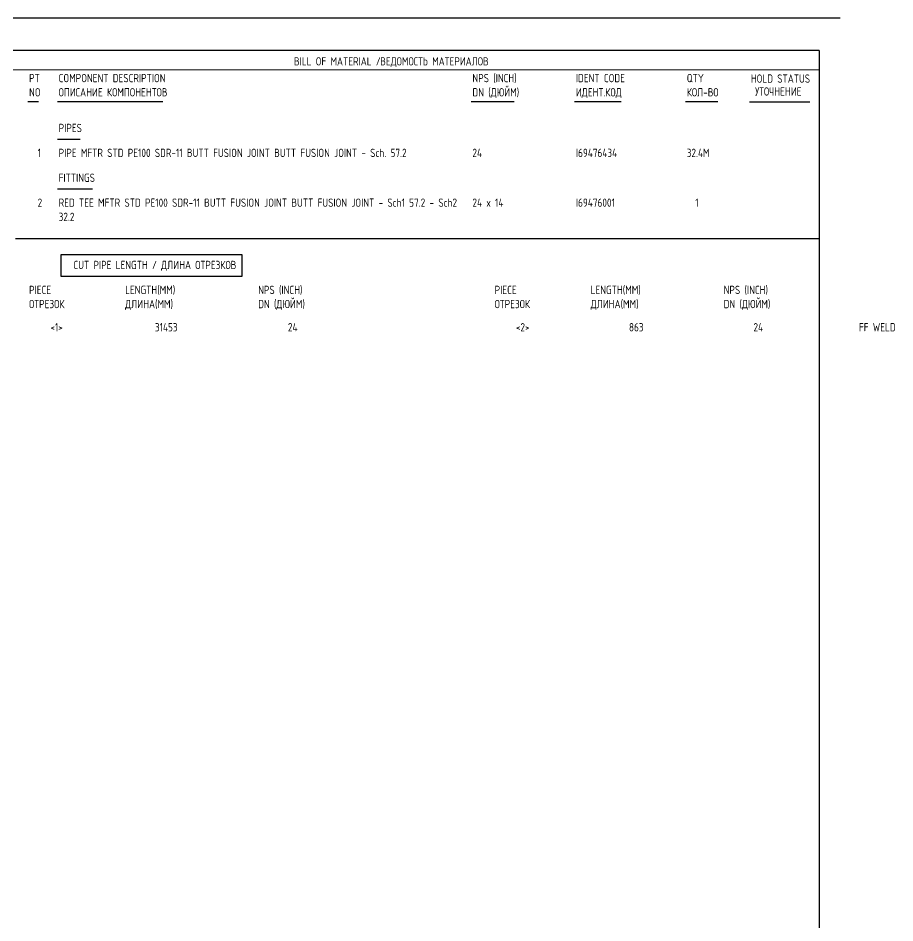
# Model space of a CAD drawing. Extents: x -1005 to 607, y -998 to 420.
# Drawn here: x 403.3 to 606.7, y 210 to 420 of the extents above; entities that cross this region are included whole.
import ezdxf

# ---------------------------------------------------------------- set-up
doc = ezdxf.new("R2010")
doc.units = 0
doc.styles.add('TTFN17', font='GOST type A')

msp = doc.modelspace()

# ---------------------------------------------------------------- linework, layer by layer
at = {"layer": 'GT_1', "flags": 128}
for points in [[(594, 420), (0, 420)], [(589.1, 412.5), (25.4, 412.5)], [(589.1, 412.5), (589.1, 7.5)], [(589.1, 408), (162.7, 407.9)], [(408.05, 400.53), (405.56, 400.53)], [(436.89, 400.53), (412.41, 400.53)], [(518.37, 400.53), (508.41, 400.53)], [(543.2, 400.53), (532.41, 400.53)], [(565.6, 400.53), (558.13, 400.53)], [(587, 400.5), (573, 400.5)], [(417.67, 391.85), (412.41, 391.85)], [(420.57, 380.29), (412.41, 380.29)], [(402.7, 368.88), (589, 368.88)], [(413.27, 365.1), (455.2, 365.1), (455.2, 360.05), (413.27, 360.05), (413.27, 365.1)]]:
    msp.add_lwpolyline(points, dxfattribs=at)

# ---------------------------------------------------------------- texts
at = {"layer": 'GT_1', "style": 'TTFN17'}
for s, p in [('BILL OF MATERIAL /', (467.29, 409)), ('ВЕДОМОСТЬ МАТЕРИАЛОВ', (487.29, 409)), ('PT', (405.85, 405.11)), ('COMPONENT DESCRIPTION', (412.7, 405.11)), ('NPS (INCH)', (508.7, 405.11)), ('IDENT CODE', (532.7, 405.11)), ('QTY', (558.42, 405.11)), ('HOLD STATUS', (573.29, 405)), ('NO', (405.85, 401.82)), ('ОПИСАНИЕ КОМПОНЕНТОВ', (412.7, 401.82)), ('DN (ДЮЙМ)', (508.7, 401.82)), ('ИДЕНТ.КОД', (532.7, 401.82)), ('КОЛ-ВО', (558.42, 401.82)), ('УТОЧНЕНИЕ', (574.29, 402)), ('PIPES', (412.7, 393.54)), ('  1', (405.85, 387.76)), ('PIPE MFTR STD PE100 SDR-11 BUTT FUSION JOINT BUTT FUSION JOINT - Sch. 57.2', (412.7, 387.76)), ('24', (508.7, 387.76)), ('I69476434', (532.7, 387.76)), ('32.4M', (558.42, 387.76)), ('FITTINGS', (412.7, 381.98)), ('  2', (405.85, 376.2)), ('RED TEE MFTR STD PE100 SDR-11 BUTT FUSION JOINT BUTT FUSION JOINT - Sch1 57.2 - Sch2', (412.7, 376.2)), ('24 x 14', (508.7, 376.2)), ('I69476001', (532.7, 376.2)), ('  1', (558.42, 376.2)), ('32.2', (412.7, 372.91)), ('CUT PIPE LENGTH / ДЛИНА ОТРЕЗКОВ', (416.13, 361.74)), ('PIECE', (405.85, 355.96)), ('LENGTH(MM)', (428.13, 355.96)), ('NPS (INCH)', (458.99, 355.96)), ('PIECE', (513.85, 355.96)), ('LENGTH(MM)', (536.13, 355.96)), ('NPS (INCH)', (566.99, 355.96)), ('DN (ДЮЙМ)', (458.99, 352.67)), ('DN (ДЮЙМ)', (566.99, 352.67)), ('ОТРЕЗОК', (405.85, 352.67)), ('ДЛИНА(MM)', (428.13, 352.67)), ('ОТРЕЗОК', (513.85, 352.67)), ('ДЛИНА(MM)', (536.13, 352.67)), ('     <1>', (405.85, 347.29)), ('       31453', (428.13, 347.29)), ('       24', (458.99, 347.29)), ('     <2>', (513.85, 347.29)), ('         863', (536.13, 347.29)), ('       24', (566.99, 347.29)), ('    FF WELD', (594.42, 347.29))]:
    msp.add_text(s, height=1.925, dxfattribs=at).set_placement(p)

doc.saveas('drawing.dxf')
